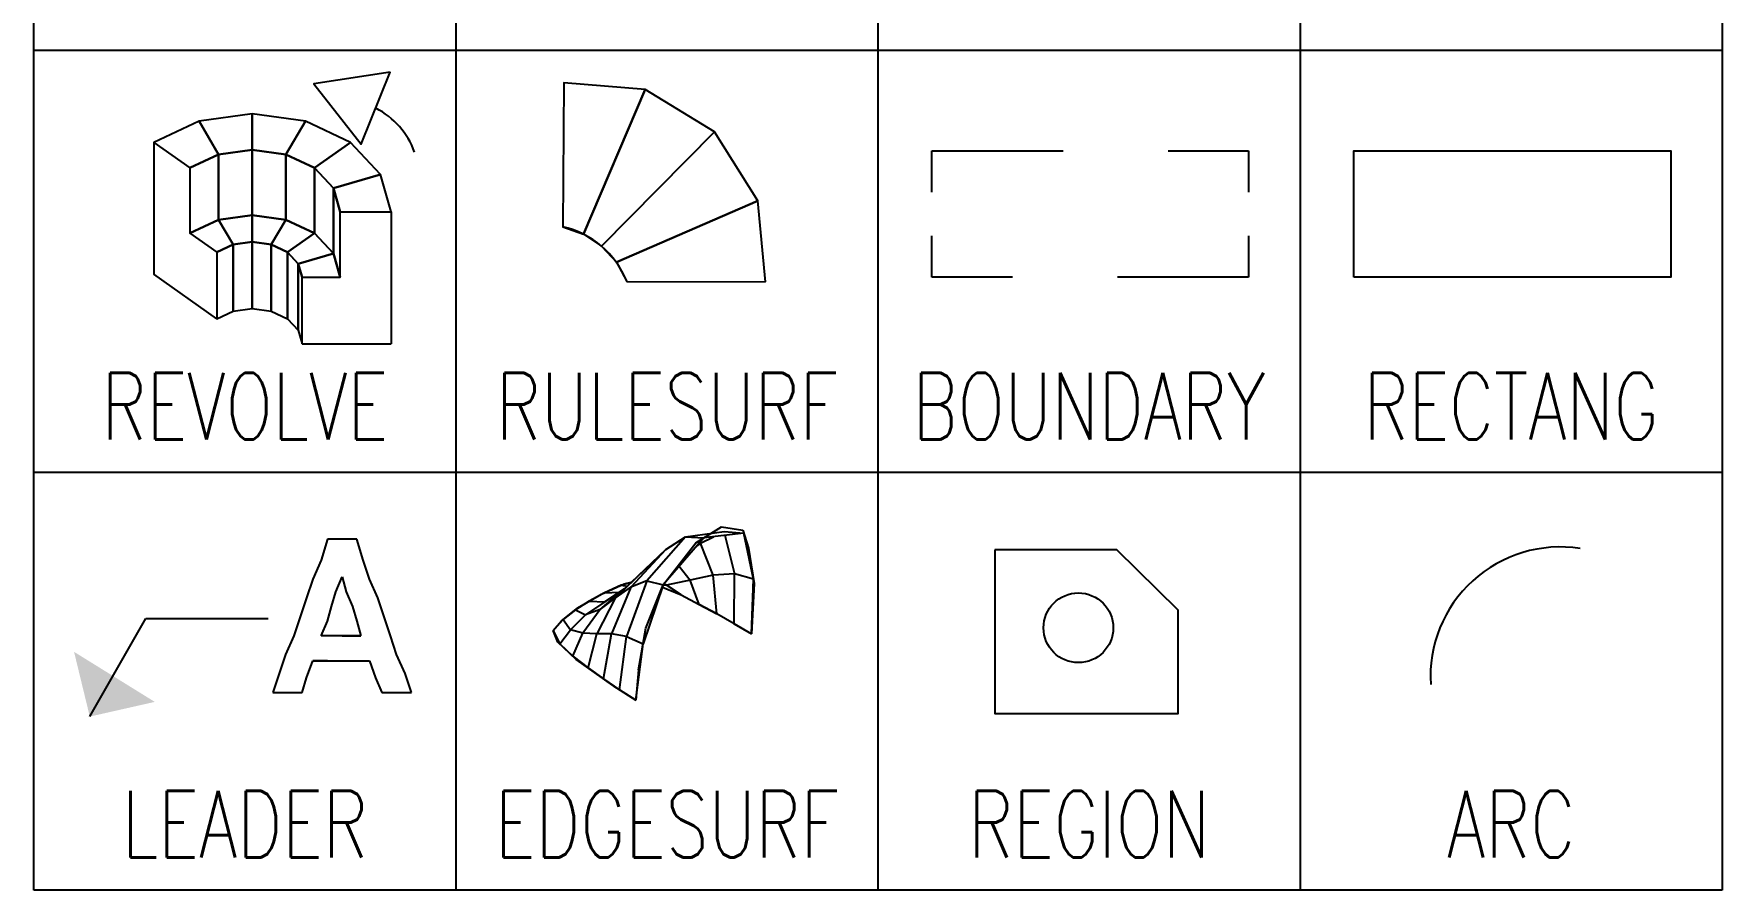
# Model space of a CAD drawing. Extents: x 1.7 to 12.8, y 1.1 to 13.1.
# Drawn here: x 4.63 to 6.239, y 4.198 to 5.014 of the extents above; entities that cross this region are included whole.
import ezdxf
from ezdxf.enums import TextEntityAlignment as Align

# ---------------------------------------------------------------- set-up
doc = ezdxf.new("R2010")
doc.units = 0
doc.header["$MEASUREMENT"] = 0
doc.linetypes.add('Hidden', pattern=[0.1875, 0.125, -0.0625])
for name, color, linetype in [('Borders', 252, 'Continuous'), ('Icons', 7, 'Continuous'), ('Text English', 7, 'Continuous')]:
    doc.layers.add(name, color=color, linetype=linetype)
doc.styles.add('Roman Simplex', font='romans.shx', dxfattribs={"width": 0.75, "height": 0.0625})

# ---------------------------------------------------------------- blocks, each defined once
blk = doc.blocks.new('REVOLVE')
at = {"layer": 'Icons', "extrusion": (0, -0.707107, 0.707107)}
blk.add_line((4.8048, 4.7425, -0.0238), (4.7448, 4.7849, -0.0662), dxfattribs=at)
at = {"layer": 'Icons'}
blk.add_lwpolyline([(4.9699, 4.9773), (4.897, 4.9663), (4.9423, 4.9088), (4.9699, 4.9773), (4.9699, 4.9773)], dxfattribs=at)
at = {"layer": 'Icons', "extrusion": (0, -0.707107, 0.707107), "elevation": -3.4302}
blk.add_lwpolyline([(4.7448, 3.5141), (4.7448, 3.3366)], dxfattribs=at)
at = {"layer": 'Icons', "color": 50, "extrusion": (0, -0.707107, 0.707107), "elevation": -3.3366}
for points in [[(4.8859, 3.3366), (4.8859, 3.4262), (4.9223, 3.4262), (4.9223, 3.5141), (4.9708, 3.5141)], [(4.9708, 3.5141), (4.9708, 3.3366)], [(4.8859, 3.3366), (4.9708, 3.3366)]]:
    blk.add_lwpolyline(points, dxfattribs=at)
at = {"layer": 'Icons'}
blk.add_arc((4.9212, 4.875), 0.0765, 19.9496, 62.8479, dxfattribs=at)
at = {"layer": 'Icons', "color": 9}
for points in [[(4.8384, 4.9035, 0.0662), (4.8384, 4.9378, 0.0319), (4.7878, 4.9307, 0.039), (4.8063, 4.899, 0.0707)], [(4.8705, 4.899, 0.0707), (4.8891, 4.9307, 0.039), (4.8384, 4.9378, 0.0319), (4.8384, 4.9035, 0.0662)], [(4.8063, 4.899, 0.0707), (4.7878, 4.9307, 0.039), (4.7448, 4.9104, 0.0593), (4.7791, 4.8861, 0.0835)], [(4.8977, 4.8861, 0.0835), (4.932, 4.9104, 0.0593), (4.8891, 4.9307, 0.039), (4.8705, 4.899, 0.0707)], [(4.9159, 4.8669, 0.1028), (4.9607, 4.88, 0.0897), (4.932, 4.9104, 0.0593), (4.8977, 4.8861, 0.0835)], [(4.8063, 4.8368, 0.0085), (4.8063, 4.899, 0.0707), (4.7791, 4.8861, 0.0835), (4.7791, 4.824, 0.0214)], [(4.8384, 4.8413, 0.004), (4.8384, 4.9035, 0.0662), (4.8063, 4.899, 0.0707), (4.8063, 4.8368, 0.0085)], [(4.8705, 4.8368, 0.0085), (4.8705, 4.899, 0.0707), (4.8384, 4.9035, 0.0662), (4.8384, 4.8413, 0.004)], [(4.8977, 4.824, 0.0214), (4.8977, 4.8861, 0.0835), (4.8705, 4.899, 0.0707), (4.8705, 4.8368, 0.0085)], [(4.9159, 4.8047, 0.0406), (4.9159, 4.8669, 0.1028), (4.8977, 4.8861, 0.0835), (4.8977, 4.824, 0.0214)], [(4.9223, 4.8442, 0.1255), (4.9708, 4.8442, 0.1255), (4.9607, 4.88, 0.0897), (4.9159, 4.8669, 0.1028)], [(4.8384, 4.8157, 0.0297), (4.8384, 4.8413, 0.004), (4.8063, 4.8368, 0.0085), (4.8202, 4.8131, 0.0323)], [(4.8566, 4.8131, 0.0323), (4.8705, 4.8368, 0.0085), (4.8384, 4.8413, 0.004), (4.8384, 4.8157, 0.0297)], [(4.8202, 4.8131, 0.0323), (4.8063, 4.8368, 0.0085), (4.7791, 4.824, 0.0214), (4.8048, 4.8058, 0.0396)], [(4.872, 4.8058, 0.0396), (4.8977, 4.824, 0.0214), (4.8705, 4.8368, 0.0085), (4.8566, 4.8131, 0.0323)], [(4.8202, 4.7498, -0.0311), (4.8202, 4.8131, 0.0323), (4.8048, 4.8058, 0.0396), (4.8048, 4.7425, -0.0238)], [(4.8384, 4.7523, -0.0336), (4.8384, 4.8157, 0.0297), (4.8202, 4.8131, 0.0323), (4.8202, 4.7498, -0.0311)], [(4.8566, 4.7498, -0.0311), (4.8566, 4.8131, 0.0323), (4.8384, 4.8157, 0.0297), (4.8384, 4.7523, -0.0336)], [(4.872, 4.7425, -0.0238), (4.872, 4.8058, 0.0396), (4.8566, 4.8131, 0.0323), (4.8566, 4.7498, -0.0311)]]:
    blk.add_3dface(points, dxfattribs=at)
at = {"layer": 'Icons', "invisible_edges": 1}
for points in [[(4.9223, 4.782, 0.0633), (4.9223, 4.8442, 0.1255), (4.9159, 4.8669, 0.1028), (4.9159, 4.8047, 0.0406)], [(4.8859, 4.7187), (4.8859, 4.782, 0.0633), (4.8823, 4.7949, 0.0505), (4.8823, 4.7316, -0.0129)]]:
    blk.add_3dface(points, dxfattribs=at)
at = {"layer": 'Icons'}
for points in [[(4.8823, 4.7949, 0.0505), (4.9159, 4.8047, 0.0406), (4.8977, 4.824, 0.0214), (4.872, 4.8058, 0.0396)], [(4.8823, 4.7316, -0.0129), (4.8823, 4.7949, 0.0505), (4.872, 4.8058, 0.0396), (4.872, 4.7425, -0.0238)]]:
    blk.add_3dface(points, dxfattribs=at)
at = {"layer": 'Icons', "color": 9, "invisible_edges": 1}
blk.add_3dface([(4.8859, 4.782, 0.0633), (4.9223, 4.782, 0.0633), (4.9159, 4.8047, 0.0406), (4.8823, 4.7949, 0.0505)], dxfattribs=at)
blk = doc.blocks.new('RULESURF')
at = {"layer": 'Icons'}
blk.add_arc((5.1159, 4.7468), 0.0852, 21.6067, 77.4977, dxfattribs=at)
mesh = blk.add_polymesh((2, 5), dxfattribs=at)
for k, corner in enumerate([(5.3275, 4.7777), (5.3201, 4.8549), (5.2789, 4.9206), (5.2126, 4.9608), (5.1353, 4.9671), (5.1952, 4.7781), (5.1853, 4.7963), (5.1712, 4.8116), (5.1539, 4.823), (5.1344, 4.83)]):
    mesh.set_mesh_vertex(divmod(k, 5), corner)
blk = doc.blocks.new('BOUNDARY')
at = {"layer": 'Icons', "linetype": 'Hidden'}
for points in [[(5.4859, 4.8631), (5.4859, 4.9026), (5.7875, 4.9026), (5.7875, 4.8631)], [(5.7875, 4.8216), (5.7875, 4.782), (5.4859, 4.782), (5.4859, 4.8216)]]:
    blk.add_lwpolyline(points, dxfattribs=at)
blk = doc.blocks.new('RECTANGLE')
at = {"layer": 'Icons'}
blk.add_lwpolyline([(5.8879, 4.782), (5.8879, 4.9026), (6.1896, 4.9026), (6.1896, 4.782)], close=True, dxfattribs=at)
blk = doc.blocks.new('LEADER')
at = {"layer": 'Icons'}
for p, q in [((4.91, 4.5324, -0.0882), (4.904, 4.5124, -0.0882)), ((4.924, 4.5324, -0.0882), (4.91, 4.5324, -0.0882)), ((4.938, 4.5324, -0.0882), (4.924, 4.5324, -0.0882)), ((4.944, 4.5124, -0.0882), (4.938, 4.5324, -0.0882)), ((4.904, 4.5124, -0.0882), (4.896, 4.4944, -0.0882)), ((4.95, 4.4944, -0.0882), (4.944, 4.5124, -0.0882)), ((4.896, 4.4944, -0.0882), (4.89, 4.4764, -0.0882)), ((4.918, 4.4824, -0.0882), (4.924, 4.4964, -0.0882)), ((4.924, 4.4964, -0.0882), (4.928, 4.4824, -0.0882)), ((4.958, 4.4764, -0.0882), (4.95, 4.4944, -0.0882)), ((4.89, 4.4764, -0.0882), (4.884, 4.4584, -0.0882)), ((4.914, 4.4684, -0.0882), (4.918, 4.4824, -0.0882)), ((4.928, 4.4824, -0.0882), (4.934, 4.4684, -0.0882)), ((4.964, 4.4584, -0.0882), (4.958, 4.4764, -0.0882)), ((4.6837, 4.3634), (4.7372, 4.4567)), ((4.7372, 4.4567), (4.8535, 4.4567)), ((4.884, 4.4584, -0.0882), (4.878, 4.4404, -0.0882)), ((4.91, 4.4544, -0.0882), (4.914, 4.4684, -0.0882)), ((4.934, 4.4684, -0.0882), (4.938, 4.4544, -0.0882)), ((4.97, 4.4404, -0.0882), (4.964, 4.4584, -0.0882)), ((4.878, 4.4404, -0.0882), (4.87, 4.4224, -0.0882)), ((4.904, 4.4404, -0.0882), (4.91, 4.4544, -0.0882)), ((4.924, 4.4404, -0.0882), (4.904, 4.4404, -0.0882)), ((4.924, 4.4404, -0.0882), (4.942, 4.4404, -0.0882)), ((4.942, 4.4404, -0.0882), (4.924, 4.4404, -0.0882)), ((4.938, 4.4544, -0.0882), (4.942, 4.4404, -0.0882)), ((4.976, 4.4224, -0.0882), (4.97, 4.4404, -0.0882)), ((4.87, 4.4224, -0.0882), (4.864, 4.4044, -0.0882)), ((4.89, 4.4004, -0.0882), (4.896, 4.4164, -0.0882)), ((4.91, 4.4164, -0.0882), (4.896, 4.4164, -0.0882)), ((4.896, 4.4164, -0.0882), (4.91, 4.4164, -0.0882)), ((4.91, 4.4164, -0.0882), (4.924, 4.4164, -0.0882)), ((4.924, 4.4164, -0.0882), (4.938, 4.4164, -0.0882)), ((4.938, 4.4164, -0.0882), (4.95, 4.4164, -0.0882)), ((4.95, 4.4164, -0.0882), (4.956, 4.4004, -0.0882)), ((4.984, 4.4044, -0.0882), (4.976, 4.4224, -0.0882)), ((4.864, 4.4044, -0.0882), (4.858, 4.3864, -0.0882)), ((4.886, 4.3864, -0.0882), (4.89, 4.4004, -0.0882)), ((4.956, 4.4004, -0.0882), (4.962, 4.3864, -0.0882)), ((4.99, 4.3864, -0.0882), (4.984, 4.4044, -0.0882)), ((4.858, 4.3864, -0.0882), (4.872, 4.3864, -0.0882)), ((4.872, 4.3864, -0.0882), (4.886, 4.3864, -0.0882)), ((4.962, 4.3864, -0.0882), (4.976, 4.3864, -0.0882)), ((4.976, 4.3864, -0.0882), (4.99, 4.3864, -0.0882))]:
    blk.add_line(p, q, dxfattribs=at)
blk.add_solid([(4.6687, 4.4251), (4.6837, 4.3634), (4.7456, 4.3774)], dxfattribs=at)
blk = doc.blocks.new('EDGESURF')
at = {"layer": 'Icons', "color": 9}
for p, q in [((5.2511, 4.5346), (5.2879, 4.5398)), ((5.2879, 4.5398), (5.3067, 4.5382)), ((5.2323, 4.5226), (5.1991, 4.4866)), ((5.2511, 4.5346), (5.2143, 4.4926)), ((5.2511, 4.5346), (5.2687, 4.5338)), ((5.2143, 4.4926), (5.1951, 4.4398)), ((5.2143, 4.4926), (5.1991, 4.4866)), ((5.2143, 4.4926), (5.2299, 4.489)), ((5.1743, 4.4726), (5.1559, 4.4602)), ((5.1595, 4.4734), (5.1743, 4.4726)), ((5.1843, 4.4762), (5.1667, 4.4422)), ((5.1699, 4.4654), (5.1931, 4.485)), ((5.1699, 4.4654), (5.1843, 4.4762)), ((5.1739, 4.4814), (5.1879, 4.4818)), ((5.1991, 4.4866), (5.1807, 4.4422)), ((5.1843, 4.4762), (5.1991, 4.4866)), ((5.1347, 4.4558), (5.1415, 4.4462)), ((5.1559, 4.4602), (5.1415, 4.4462)), ((5.1463, 4.465), (5.1559, 4.4602)), ((5.1699, 4.4654), (5.1535, 4.443)), ((5.1699, 4.4654), (5.1559, 4.4602)), ((5.1315, 4.4326), (5.1415, 4.4462)), ((5.1535, 4.443), (5.1415, 4.4462)), ((5.1439, 4.421), (5.1535, 4.443)), ((5.1667, 4.4422), (5.1535, 4.443)), ((5.1583, 4.4098), (5.1667, 4.4422)), ((5.1807, 4.4422), (5.1667, 4.4422)), ((5.1731, 4.3994), (5.1807, 4.4422)), ((5.1951, 4.4398), (5.1807, 4.4422)), ((5.1883, 4.389), (5.1951, 4.4398)), ((5.1951, 4.4398), (5.2107, 4.4326))]:
    blk.add_line(p, q, dxfattribs=at)
at = {"layer": 'Icons'}
for p, q in [((5.2611, 4.529), (5.2855, 4.5442)), ((5.3067, 4.5382), (5.2687, 4.5338)), ((5.2855, 4.5442), (5.3059, 4.541)), ((5.2887, 4.5362), (5.2979, 4.4994)), ((5.3059, 4.541), (5.3111, 4.5238)), ((5.3159, 4.4942), (5.3067, 4.5382)), ((5.2127, 4.5038), (5.2323, 4.5226)), ((5.2687, 4.5338), (5.2299, 4.489)), ((5.2299, 4.489), (5.2611, 4.529)), ((5.2323, 4.5226), (5.2511, 4.5346)), ((5.2655, 4.5286), (5.2623, 4.5262)), ((5.2655, 4.5286), (5.2639, 4.5282)), ((5.2639, 4.5282), (5.2655, 4.5286)), ((5.2655, 4.5286), (5.2779, 4.5346)), ((5.2775, 4.4982), (5.2655, 4.5286)), ((5.3111, 4.5238), (5.3167, 4.4902)), ((5.2127, 4.5038), (5.1843, 4.4762)), ((5.1931, 4.485), (5.2127, 4.5038)), ((5.2451, 4.5066), (5.2555, 4.4934)), ((5.1711, 4.4802), (5.1927, 4.4898)), ((5.1899, 4.4886), (5.1739, 4.4814)), ((5.1991, 4.491), (5.1899, 4.4886)), ((5.1899, 4.4886), (5.1959, 4.4878)), ((5.1927, 4.4898), (5.1995, 4.4914)), ((5.2299, 4.489), (5.2107, 4.4326)), ((5.2135, 4.4478), (5.2299, 4.489)), ((5.2331, 4.4886), (5.2299, 4.4882)), ((5.2331, 4.4886), (5.2303, 4.4898)), ((5.2555, 4.4934), (5.2331, 4.4886)), ((5.2471, 4.4794), (5.2331, 4.4886)), ((5.2775, 4.4982), (5.2555, 4.4934)), ((5.2643, 4.4702), (5.2555, 4.4934)), ((5.2979, 4.4994), (5.2775, 4.4982)), ((5.2811, 4.4614), (5.2775, 4.4982)), ((5.2975, 4.4518), (5.2979, 4.4994)), ((5.3159, 4.4942), (5.2979, 4.4994)), ((5.3139, 4.4422), (5.3159, 4.4942)), ((5.3167, 4.4902), (5.3139, 4.4422)), ((5.1595, 4.4734), (5.1463, 4.465)), ((5.1487, 4.467), (5.1711, 4.4802)), ((5.1739, 4.4814), (5.1595, 4.4734)), ((5.1931, 4.485), (5.1743, 4.4726)), ((5.2291, 4.4866), (5.2471, 4.4794)), ((5.2291, 4.4866), (5.2471, 4.4794)), ((5.2471, 4.4794), (5.2643, 4.4702)), ((5.1251, 4.4454), (5.1347, 4.4558)), ((5.1331, 4.4546), (5.1487, 4.467)), ((5.1463, 4.465), (5.1347, 4.4558)), ((5.2643, 4.4702), (5.2811, 4.4614)), ((5.2811, 4.4614), (5.2643, 4.4702)), ((5.2975, 4.4518), (5.2811, 4.4614)), ((5.1251, 4.4454), (5.1331, 4.4546)), ((5.1295, 4.4342), (5.1251, 4.4454)), ((5.1251, 4.4454), (5.1315, 4.4326)), ((5.2063, 4.4078), (5.2135, 4.4478)), ((5.2971, 4.4522), (5.3139, 4.4422)), ((5.2975, 4.4518), (5.3139, 4.4422)), ((5.1471, 4.4178), (5.1295, 4.4342)), ((5.1315, 4.4326), (5.1439, 4.421)), ((5.2039, 4.379), (5.2107, 4.4326)), ((5.1439, 4.421), (5.1583, 4.4098)), ((5.1819, 4.393), (5.1471, 4.4178)), ((5.1583, 4.4098), (5.1731, 4.3994)), ((5.2063, 4.4078), (5.2039, 4.379)), ((5.1731, 4.3994), (5.1883, 4.389)), ((5.1819, 4.393), (5.2039, 4.379)), ((5.2039, 4.379), (5.1883, 4.389))]:
    blk.add_line(p, q, dxfattribs=at)
blk = doc.blocks.new('REGION')
at = {"layer": 'Icons'}
blk.add_lwpolyline([(5.5459, 4.5224), (5.5459, 4.3665), (5.7205, 4.3665), (5.7205, 4.4649), (5.6619, 4.5224), (5.5459, 4.5224)], dxfattribs=at)
blk.add_circle((5.6254, 4.448), 0.0332, dxfattribs=at)
blk = doc.blocks.new('ARC')
at = {"layer": 'Icons'}
blk.add_arc((6.0842, 4.4016), 0.1234, 81.1375, 183.5869, dxfattribs=at)

msp = doc.modelspace()

# ---------------------------------------------------------------- linework, layer by layer
at = {"layer": 'Borders'}
for p, q in [((4.6303, 4.1979), (4.6303, 7.8167)), ((5.0324, 7.8166), (5.0324, 4.1979)), ((5.4345, 7.8166), (5.4345, 4.1979)), ((5.8366, 7.8166), (5.8366, 4.1979)), ((6.2387, 7.8167), (6.2387, 4.1979)), ((4.6303, 4.9984), (6.2387, 4.9984)), ((6.2387, 4.1979), (4.6303, 4.1979))]:
    msp.add_line(p, q, dxfattribs=at)
msp.add_lwpolyline([(4.6303, 4.5963), (6.2387, 4.5963)], dxfattribs=at)
at = {"layer": 'Icons', "extrusion": (0, -0.707107, 0.707107)}
msp.add_line((4.8048, 4.7425, -0.0238), (4.7448, 4.7849, -0.0662), dxfattribs=at)
at = {"layer": 'Icons', "color": 9}
for p, q in [((5.2511, 4.5346), (5.2879, 4.5398)), ((5.2879, 4.5398), (5.3067, 4.5382)), ((5.2323, 4.5226), (5.1991, 4.4866)), ((5.2511, 4.5346), (5.2143, 4.4926)), ((5.2511, 4.5346), (5.2687, 4.5338)), ((5.2143, 4.4926), (5.1951, 4.4398)), ((5.2143, 4.4926), (5.1991, 4.4866)), ((5.2143, 4.4926), (5.2299, 4.489)), ((5.1743, 4.4726), (5.1559, 4.4602)), ((5.1595, 4.4734), (5.1743, 4.4726)), ((5.1843, 4.4762), (5.1667, 4.4422)), ((5.1699, 4.4654), (5.1931, 4.485)), ((5.1699, 4.4654), (5.1843, 4.4762)), ((5.1739, 4.4814), (5.1879, 4.4818)), ((5.1991, 4.4866), (5.1807, 4.4422)), ((5.1843, 4.4762), (5.1991, 4.4866)), ((5.1347, 4.4558), (5.1415, 4.4462)), ((5.1559, 4.4602), (5.1415, 4.4462)), ((5.1463, 4.465), (5.1559, 4.4602)), ((5.1699, 4.4654), (5.1535, 4.443)), ((5.1699, 4.4654), (5.1559, 4.4602)), ((5.1315, 4.4326), (5.1415, 4.4462)), ((5.1535, 4.443), (5.1415, 4.4462)), ((5.1439, 4.421), (5.1535, 4.443)), ((5.1667, 4.4422), (5.1535, 4.443)), ((5.1583, 4.4098), (5.1667, 4.4422)), ((5.1807, 4.4422), (5.1667, 4.4422)), ((5.1731, 4.3994), (5.1807, 4.4422)), ((5.1951, 4.4398), (5.1807, 4.4422)), ((5.1883, 4.389), (5.1951, 4.4398)), ((5.1951, 4.4398), (5.2107, 4.4326))]:
    msp.add_line(p, q, dxfattribs=at)
at = {"layer": 'Icons'}
for p, q in [((5.2611, 4.529), (5.2855, 4.5442)), ((5.3067, 4.5382), (5.2687, 4.5338)), ((5.2855, 4.5442), (5.3059, 4.541)), ((5.2887, 4.5362), (5.2979, 4.4994)), ((5.3059, 4.541), (5.3111, 4.5238)), ((5.3159, 4.4942), (5.3067, 4.5382)), ((4.91, 4.5324, -0.0882), (4.904, 4.5124, -0.0882)), ((4.924, 4.5324, -0.0882), (4.91, 4.5324, -0.0882)), ((4.938, 4.5324, -0.0882), (4.924, 4.5324, -0.0882)), ((4.944, 4.5124, -0.0882), (4.938, 4.5324, -0.0882)), ((5.2127, 4.5038), (5.2323, 4.5226)), ((5.2687, 4.5338), (5.2299, 4.489)), ((5.2299, 4.489), (5.2611, 4.529)), ((5.2323, 4.5226), (5.2511, 4.5346)), ((5.2655, 4.5286), (5.2623, 4.5262)), ((5.2639, 4.5282), (5.2655, 4.5286)), ((5.2655, 4.5286), (5.2639, 4.5282)), ((5.2655, 4.5286), (5.2779, 4.5346)), ((5.2775, 4.4982), (5.2655, 4.5286)), ((5.3111, 4.5238), (5.3167, 4.4902)), ((4.904, 4.5124, -0.0882), (4.896, 4.4944, -0.0882)), ((4.95, 4.4944, -0.0882), (4.944, 4.5124, -0.0882)), ((5.2127, 4.5038), (5.1843, 4.4762)), ((5.1931, 4.485), (5.2127, 4.5038)), ((5.2451, 4.5066), (5.2555, 4.4934)), ((4.896, 4.4944, -0.0882), (4.89, 4.4764, -0.0882)), ((4.918, 4.4824, -0.0882), (4.924, 4.4964, -0.0882)), ((4.924, 4.4964, -0.0882), (4.928, 4.4824, -0.0882)), ((4.958, 4.4764, -0.0882), (4.95, 4.4944, -0.0882)), ((5.1711, 4.4802), (5.1927, 4.4898)), ((5.1899, 4.4886), (5.1739, 4.4814)), ((5.1991, 4.491), (5.1899, 4.4886)), ((5.1899, 4.4886), (5.1959, 4.4878)), ((5.1927, 4.4898), (5.1995, 4.4914)), ((5.2299, 4.489), (5.2107, 4.4326)), ((5.2135, 4.4478), (5.2299, 4.489)), ((5.2331, 4.4886), (5.2299, 4.4882)), ((5.2331, 4.4886), (5.2303, 4.4898)), ((5.2555, 4.4934), (5.2331, 4.4886)), ((5.2471, 4.4794), (5.2331, 4.4886)), ((5.2775, 4.4982), (5.2555, 4.4934)), ((5.2643, 4.4702), (5.2555, 4.4934)), ((5.2979, 4.4994), (5.2775, 4.4982)), ((5.2811, 4.4614), (5.2775, 4.4982)), ((5.2975, 4.4518), (5.2979, 4.4994)), ((5.3159, 4.4942), (5.2979, 4.4994)), ((5.3139, 4.4422), (5.3159, 4.4942)), ((5.3167, 4.4902), (5.3139, 4.4422)), ((4.89, 4.4764, -0.0882), (4.884, 4.4584, -0.0882)), ((4.914, 4.4684, -0.0882), (4.918, 4.4824, -0.0882)), ((4.928, 4.4824, -0.0882), (4.934, 4.4684, -0.0882)), ((4.964, 4.4584, -0.0882), (4.958, 4.4764, -0.0882)), ((5.1595, 4.4734), (5.1463, 4.465)), ((5.1487, 4.467), (5.1711, 4.4802)), ((5.1739, 4.4814), (5.1595, 4.4734)), ((5.1931, 4.485), (5.1743, 4.4726)), ((5.2291, 4.4866), (5.2471, 4.4794)), ((5.2291, 4.4866), (5.2471, 4.4794)), ((5.2471, 4.4794), (5.2643, 4.4702)), ((4.6837, 4.3634), (4.7372, 4.4567)), ((4.7372, 4.4567), (4.8535, 4.4567)), ((4.884, 4.4584, -0.0882), (4.878, 4.4404, -0.0882)), ((4.91, 4.4544, -0.0882), (4.914, 4.4684, -0.0882)), ((4.934, 4.4684, -0.0882), (4.938, 4.4544, -0.0882)), ((4.97, 4.4404, -0.0882), (4.964, 4.4584, -0.0882)), ((5.1251, 4.4454), (5.1347, 4.4558)), ((5.1331, 4.4546), (5.1487, 4.467)), ((5.1463, 4.465), (5.1347, 4.4558)), ((5.2811, 4.4614), (5.2643, 4.4702)), ((5.2643, 4.4702), (5.2811, 4.4614)), ((5.2975, 4.4518), (5.2811, 4.4614)), ((4.878, 4.4404, -0.0882), (4.87, 4.4224, -0.0882)), ((4.904, 4.4404, -0.0882), (4.91, 4.4544, -0.0882)), ((4.924, 4.4404, -0.0882), (4.904, 4.4404, -0.0882)), ((4.942, 4.4404, -0.0882), (4.924, 4.4404, -0.0882)), ((4.924, 4.4404, -0.0882), (4.942, 4.4404, -0.0882)), ((4.938, 4.4544, -0.0882), (4.942, 4.4404, -0.0882)), ((4.976, 4.4224, -0.0882), (4.97, 4.4404, -0.0882)), ((5.1251, 4.4454), (5.1331, 4.4546)), ((5.1251, 4.4454), (5.1315, 4.4326)), ((5.1295, 4.4342), (5.1251, 4.4454)), ((5.2063, 4.4078), (5.2135, 4.4478)), ((5.2971, 4.4522), (5.3139, 4.4422)), ((5.2975, 4.4518), (5.3139, 4.4422)), ((5.1471, 4.4178), (5.1295, 4.4342)), ((5.1315, 4.4326), (5.1439, 4.421)), ((5.2039, 4.379), (5.2107, 4.4326)), ((4.87, 4.4224, -0.0882), (4.864, 4.4044, -0.0882)), ((4.89, 4.4004, -0.0882), (4.896, 4.4164, -0.0882)), ((4.896, 4.4164, -0.0882), (4.91, 4.4164, -0.0882)), ((4.91, 4.4164, -0.0882), (4.896, 4.4164, -0.0882)), ((4.91, 4.4164, -0.0882), (4.924, 4.4164, -0.0882)), ((4.924, 4.4164, -0.0882), (4.938, 4.4164, -0.0882)), ((4.938, 4.4164, -0.0882), (4.95, 4.4164, -0.0882)), ((4.95, 4.4164, -0.0882), (4.956, 4.4004, -0.0882)), ((4.984, 4.4044, -0.0882), (4.976, 4.4224, -0.0882)), ((5.1439, 4.421), (5.1583, 4.4098)), ((5.1819, 4.393), (5.1471, 4.4178)), ((5.1583, 4.4098), (5.1731, 4.3994)), ((5.2063, 4.4078), (5.2039, 4.379)), ((4.864, 4.4044, -0.0882), (4.858, 4.3864, -0.0882)), ((4.886, 4.3864, -0.0882), (4.89, 4.4004, -0.0882)), ((4.956, 4.4004, -0.0882), (4.962, 4.3864, -0.0882)), ((4.99, 4.3864, -0.0882), (4.984, 4.4044, -0.0882)), ((5.1731, 4.3994), (5.1883, 4.389)), ((5.1819, 4.393), (5.2039, 4.379)), ((4.858, 4.3864, -0.0882), (4.872, 4.3864, -0.0882)), ((4.872, 4.3864, -0.0882), (4.886, 4.3864, -0.0882)), ((4.962, 4.3864, -0.0882), (4.976, 4.3864, -0.0882)), ((4.976, 4.3864, -0.0882), (4.99, 4.3864, -0.0882)), ((5.2039, 4.379), (5.1883, 4.389))]:
    msp.add_line(p, q, dxfattribs=at)
for points in [[(4.9699, 4.9773), (4.897, 4.9663), (4.9423, 4.9088), (4.9699, 4.9773), (4.9699, 4.9773)], [(5.5459, 4.5224), (5.5459, 4.3665), (5.7205, 4.3665), (5.7205, 4.4649), (5.6619, 4.5224), (5.5459, 4.5224)]]:
    msp.add_lwpolyline(points, dxfattribs=at)
at = {"layer": 'Icons', "extrusion": (0, -0.707107, 0.707107), "elevation": -3.4302}
msp.add_lwpolyline([(4.7448, 3.5141), (4.7448, 3.3366)], dxfattribs=at)
at = {"layer": 'Icons', "linetype": 'Hidden'}
for points in [[(5.4859, 4.8631), (5.4859, 4.9026), (5.7875, 4.9026), (5.7875, 4.8631)], [(5.7875, 4.8216), (5.7875, 4.782), (5.4859, 4.782), (5.4859, 4.8216)]]:
    msp.add_lwpolyline(points, dxfattribs=at)
at = {"layer": 'Icons'}
msp.add_lwpolyline([(5.8879, 4.782), (5.8879, 4.9026), (6.1896, 4.9026), (6.1896, 4.782)], close=True, dxfattribs=at)
at = {"layer": 'Icons', "color": 50, "extrusion": (0, -0.707107, 0.707107), "elevation": -3.3366}
for points in [[(4.8859, 3.3366), (4.8859, 3.4262), (4.9223, 3.4262), (4.9223, 3.5141), (4.9708, 3.5141)], [(4.9708, 3.5141), (4.9708, 3.3366)], [(4.8859, 3.3366), (4.9708, 3.3366)]]:
    msp.add_lwpolyline(points, dxfattribs=at)
at = {"layer": 'Icons'}
msp.add_circle((5.6254, 4.448), 0.0332, dxfattribs=at)
for centre, radius, start, end in [((4.9212, 4.875), 0.0765, 19.9496, 62.8479), ((5.1159, 4.7468), 0.0852, 21.6067, 77.4977), ((6.0842, 4.4016), 0.1234, 81.1375, 183.5869)]:
    msp.add_arc(centre, radius, start, end, dxfattribs=at)
msp.add_solid([(4.6687, 4.4251), (4.6837, 4.3634), (4.7456, 4.3774)], dxfattribs=at)
at = {"layer": 'Icons', "color": 9}
for points in [[(4.8384, 4.9035, 0.0662), (4.8384, 4.9378, 0.0319), (4.7878, 4.9307, 0.039), (4.8063, 4.899, 0.0707)], [(4.8705, 4.899, 0.0707), (4.8891, 4.9307, 0.039), (4.8384, 4.9378, 0.0319), (4.8384, 4.9035, 0.0662)], [(4.8063, 4.899, 0.0707), (4.7878, 4.9307, 0.039), (4.7448, 4.9104, 0.0593), (4.7791, 4.8861, 0.0835)], [(4.8977, 4.8861, 0.0835), (4.932, 4.9104, 0.0593), (4.8891, 4.9307, 0.039), (4.8705, 4.899, 0.0707)], [(4.9159, 4.8669, 0.1028), (4.9607, 4.88, 0.0897), (4.932, 4.9104, 0.0593), (4.8977, 4.8861, 0.0835)], [(4.8063, 4.8368, 0.0085), (4.8063, 4.899, 0.0707), (4.7791, 4.8861, 0.0835), (4.7791, 4.824, 0.0214)], [(4.8384, 4.8413, 0.004), (4.8384, 4.9035, 0.0662), (4.8063, 4.899, 0.0707), (4.8063, 4.8368, 0.0085)], [(4.8705, 4.8368, 0.0085), (4.8705, 4.899, 0.0707), (4.8384, 4.9035, 0.0662), (4.8384, 4.8413, 0.004)], [(4.8977, 4.824, 0.0214), (4.8977, 4.8861, 0.0835), (4.8705, 4.899, 0.0707), (4.8705, 4.8368, 0.0085)], [(4.9159, 4.8047, 0.0406), (4.9159, 4.8669, 0.1028), (4.8977, 4.8861, 0.0835), (4.8977, 4.824, 0.0214)], [(4.9223, 4.8442, 0.1255), (4.9708, 4.8442, 0.1255), (4.9607, 4.88, 0.0897), (4.9159, 4.8669, 0.1028)], [(4.8384, 4.8157, 0.0297), (4.8384, 4.8413, 0.004), (4.8063, 4.8368, 0.0085), (4.8202, 4.8131, 0.0323)], [(4.8566, 4.8131, 0.0323), (4.8705, 4.8368, 0.0085), (4.8384, 4.8413, 0.004), (4.8384, 4.8157, 0.0297)], [(4.8202, 4.8131, 0.0323), (4.8063, 4.8368, 0.0085), (4.7791, 4.824, 0.0214), (4.8048, 4.8058, 0.0396)], [(4.872, 4.8058, 0.0396), (4.8977, 4.824, 0.0214), (4.8705, 4.8368, 0.0085), (4.8566, 4.8131, 0.0323)], [(4.8202, 4.7498, -0.0311), (4.8202, 4.8131, 0.0323), (4.8048, 4.8058, 0.0396), (4.8048, 4.7425, -0.0238)], [(4.8384, 4.7523, -0.0336), (4.8384, 4.8157, 0.0297), (4.8202, 4.8131, 0.0323), (4.8202, 4.7498, -0.0311)], [(4.8566, 4.7498, -0.0311), (4.8566, 4.8131, 0.0323), (4.8384, 4.8157, 0.0297), (4.8384, 4.7523, -0.0336)], [(4.872, 4.7425, -0.0238), (4.872, 4.8058, 0.0396), (4.8566, 4.8131, 0.0323), (4.8566, 4.7498, -0.0311)]]:
    msp.add_3dface(points, dxfattribs=at)
at = {"layer": 'Icons', "invisible_edges": 1}
for points in [[(4.9223, 4.782, 0.0633), (4.9223, 4.8442, 0.1255), (4.9159, 4.8669, 0.1028), (4.9159, 4.8047, 0.0406)], [(4.8859, 4.7187), (4.8859, 4.782, 0.0633), (4.8823, 4.7949, 0.0505), (4.8823, 4.7316, -0.0129)]]:
    msp.add_3dface(points, dxfattribs=at)
at = {"layer": 'Icons'}
for points in [[(4.8823, 4.7949, 0.0505), (4.9159, 4.8047, 0.0406), (4.8977, 4.824, 0.0214), (4.872, 4.8058, 0.0396)], [(4.8823, 4.7316, -0.0129), (4.8823, 4.7949, 0.0505), (4.872, 4.8058, 0.0396), (4.872, 4.7425, -0.0238)]]:
    msp.add_3dface(points, dxfattribs=at)
at = {"layer": 'Icons', "color": 9, "invisible_edges": 1}
msp.add_3dface([(4.8859, 4.782, 0.0633), (4.9223, 4.782, 0.0633), (4.9159, 4.8047, 0.0406), (4.8823, 4.7949, 0.0505)], dxfattribs=at)

# ---------------------------------------------------------------- block references
for name in ['REVOLVE', 'RULESURF', 'BOUNDARY', 'RECTANGLE', 'EDGESURF', 'LEADER', 'REGION', 'ARC']:
    msp.add_blockref(name, (0, 0))

# ---------------------------------------------------------------- texts
at = {"layer": 'Text English', "style": 'Roman Simplex', "width": 0.75}
for s, p in [('REVOLVE', (4.8314, 4.6275)), ('RULESURF', (5.2335, 4.6275)), ('BOUNDARY', (5.6356, 4.6275)), ('RECTANG', (6.0376, 4.6275)), ('LEADER', (4.8314, 4.2292)), ('EDGESURF', (5.2335, 4.2292)), ('REGION', (5.6356, 4.2292)), ('ARC', (6.0376, 4.2292))]:
    msp.add_text(s, height=0.06336, dxfattribs=at).set_placement(p, align=Align.CENTER)

# ---------------------------------------------------------------- meshes
at = {"layer": 'Icons'}
mesh = msp.add_polymesh((2, 5), dxfattribs=at)
for k, corner in enumerate([(5.3275, 4.7777), (5.3201, 4.8549), (5.2789, 4.9206), (5.2126, 4.9608), (5.1353, 4.9671), (5.1952, 4.7781), (5.1853, 4.7963), (5.1712, 4.8116), (5.1539, 4.823), (5.1344, 4.83)]):
    mesh.set_mesh_vertex(divmod(k, 5), corner)

doc.saveas('drawing.dxf')
